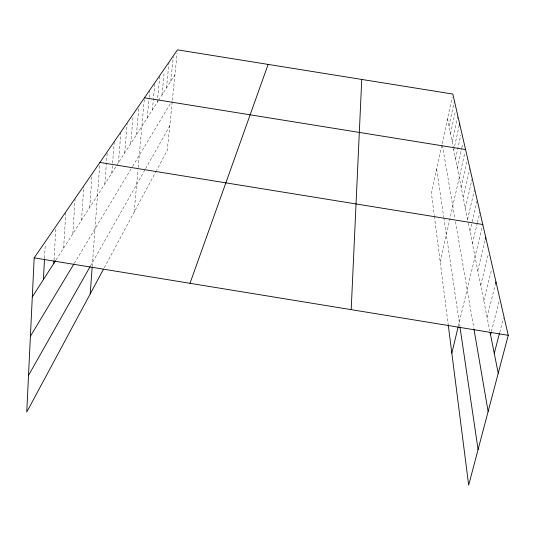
<?xml version="1.0" encoding="UTF-8"?>
<svg xmlns="http://www.w3.org/2000/svg" width="535" height="535" viewBox="0 0 535 535"><rect width="100%" height="100%" fill="white"/><g stroke="black" fill="none" stroke-linecap="round" stroke-linejoin="round"><path stroke-width="0.4" stroke-dasharray="2.67 2.01" d="M44.545 258.077L45.288 244.007M54.022 260.063L55.854 227.897M63.625 248.12L65.772 212.736M72.834 233.782L75.054 199.254M81.521 220.26L83.801 186.554M89.719 207.486L92.053 174.577M92.241 266.323L99.851 163.255M104.827 183.966L107.227 152.542M111.795 173.113L112.517 163.977M112.584 163.148L114.229 142.39M118.416 162.8L120.87 132.727M124.715 152.997L127.183 123.565M130.714 143.654L132.981 117.312M136.432 134.753L138.919 106.539M134.165 212.094L137.956 169.949M138.177 167.502L144.383 98.587M147.259 117.887L149.071 98.186M149.151 97.363L149.753 90.796M152.388 109.902L154.956 82.53M157.297 102.265L159.784 76.231M161.991 94.956L164.232 71.904M166.485 87.947L168.96 62.896M170.799 81.233L173.26 56.663M172.19 101.904L167.254 150.475L156.508 170.491M172.35 100.292L177.138 53.172M441.756 145.366L431.437 193.229L434.28 215.518M442.104 143.775L452.135 97.23M448.985 126.013L454.416 100.995M450.517 133.696L455.379 111.407M452.115 141.708L457.806 115.767M453.78 150.067L454.489 146.871M454.663 146.068L459.264 125.25M455.519 158.815L460.789 135.154M457.338 167.957L461.685 148.583M461.865 147.774L462.768 143.741M440.191 261.869L464.848 152.743M461.183 187.263L467.496 159.55M463.216 197.462L469.89 168.364M465.343 208.155L472.031 179.278M467.583 219.397L474.471 189.905M469.937 231.207L471.99 222.486M472.178 221.697L477.227 200.291M472.412 243.652L477.233 223.409M477.427 222.6L479.935 212.067M458.334 326.149L482.597 225.309M477.782 270.623L485.419 239.245M480.697 285.269L488.214 254.754M483.787 300.784L491.591 269.493M487.071 317.248L495.584 283.543M491.377 331.533L499.195 301.004M499.703 332.449L503.475 317.957M104.312 267.674L156.126 171.193M90.515 265.908L145.166 169.408M145.56 168.712L169.742 126.019M74.225 263.407L132.198 167.04M132.606 166.365L171.521 101.67M56.061 259.896L116.209 166.238M116.65 165.549L158.153 100.934M158.574 100.272L174.938 74.786M447.521 118.643L453.326 147.787M453.479 148.549L468.212 222.547M468.366 223.336L489.759 330.77M442.371 145.333L454.964 218.614M455.492 221.691L473.829 328.37M436.634 169.127L443.716 217.043M443.829 217.825L459.859 326.263M434.38 216.3L448.096 323.849"/><path stroke-width="0.8" d="M351.194 309.651L361.747 79.434M448.196 324.638L468.667 485.151L508.25 335.318L452.817 94.06L177.473 49.849L34.18 257.843L26.75 412.077L103.549 269.092M43.415 279.591L44.505 258.9M53.834 263.36L53.975 260.886M90.201 293.936L92.18 267.119M459.264 125.25L459.618 123.652M451.834 353.154L458.147 326.925M485.419 239.245L485.807 237.64M495.584 283.543L495.985 281.938M490.555 334.743L491.17 332.335M494.266 353.381L499.496 333.251M190.005 283.309L268.129 64.407M28.515 375.396L90.114 266.624M30.401 336.254L73.817 264.089M32.301 296.898L55.613 260.592M144.457 97.778L465.57 149.546M99.911 162.433L482.791 224.499M34.18 257.843L508.25 335.318M490.08 332.362L498.225 373.269M473.97 329.185L488.121 411.509M459.98 327.066L478.076 449.527"/></g></svg>
